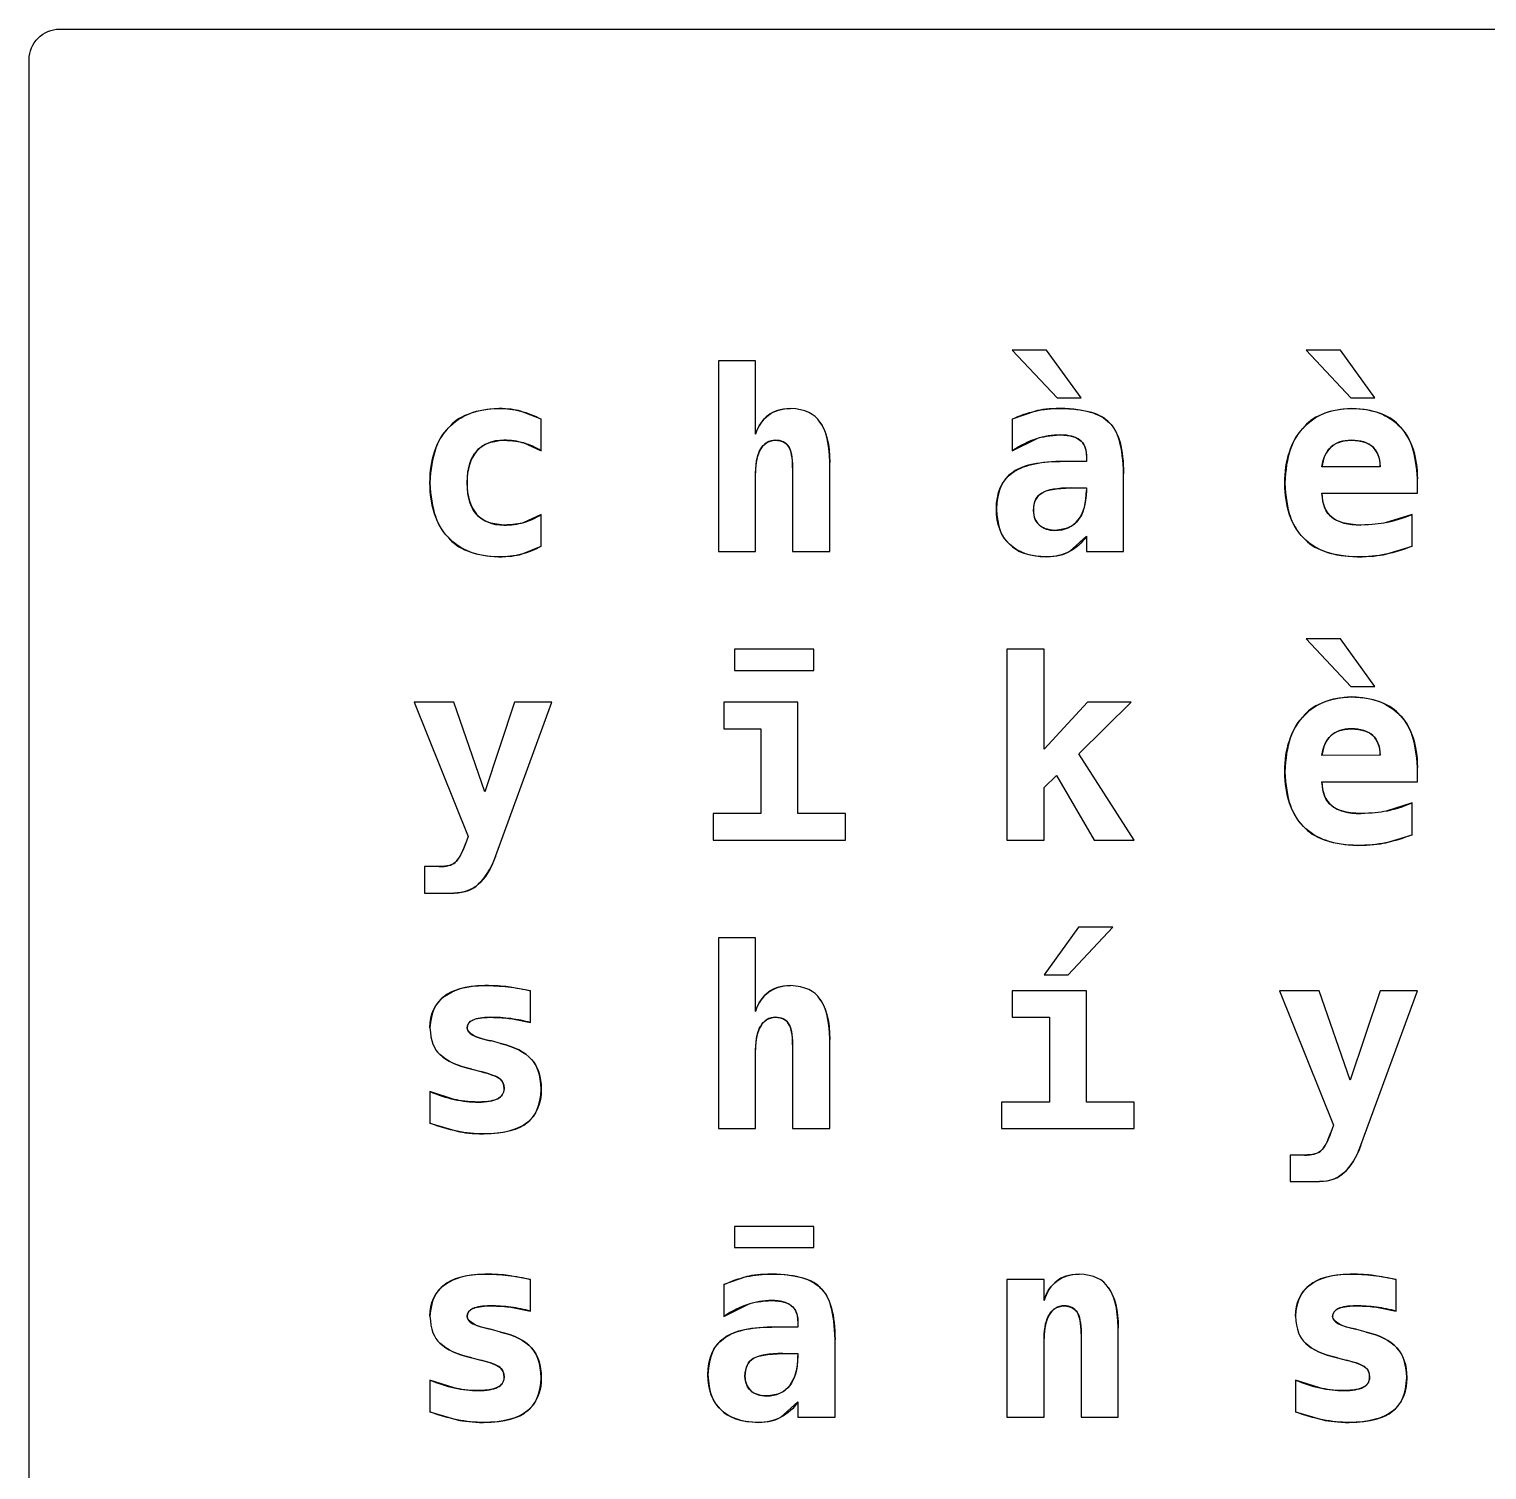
# Model space of a CAD drawing. Extents: x 54 to 150, y 80 to 267.
# Drawn here: x 53.6 to 101.6, y 219.89 to 267.33 of the extents above; entities that cross this region are included whole.
import ezdxf

# ---------------------------------------------------------------- set-up
doc = ezdxf.new("R2010")
doc.units = 0
doc.layers.add('Ebene_1', color=7, linetype='CONTINUOUS')

msp = doc.modelspace()

# ---------------------------------------------------------------- linework, layer by layer
at = {"layer": 'Ebene_1', "color": 1}
for points in [[(54.6, 267.326992), (148.6, 267.326992)], [(53.6, 172.326992), (53.6, 266.326992)], [(76.297987, 256.408871), (76.297987, 250.126992)], [(77.519463, 256.408871), (76.297987, 256.408871)], [(77.519463, 253.98773), (77.519463, 256.408871)], [(87.103985, 256.757864), (85.972483, 256.757864)], [(85.972483, 256.757864), (87.450252, 255.187395), (88.24094, 255.187395)], [(88.24094, 255.187395), (87.103985, 256.757864)], [(95.64698, 256.757864), (97.124748, 255.187395)], [(97.915436, 255.187395), (96.778482, 256.757864), (95.64698, 256.757864)], [(97.124748, 255.187395), (97.915436, 255.187395)], [(70.462416, 254.489408), (69.778062, 254.751153)], [(70.462416, 253.442428), (70.462416, 254.489408)], [(86.73318, 254.75388), (85.972483, 254.489408)], [(85.972483, 254.489408), (85.972483, 253.442428)], [(69.887122, 253.701447), (70.462416, 253.442428)], [(85.972483, 253.442428), (86.765898, 253.840499)], [(78.74094, 250.126992), (79.962416, 250.126992), (79.962416, 253.063443)], [(88.415436, 253.093435), (87.553859, 253.093435)], [(88.415436, 253.30065), (88.415436, 253.093435)], [(77.519463, 250.126992), (77.519463, 252.717177)], [(78.74094, 252.883494), (78.74094, 250.126992)], [(89.636913, 250.126992), (89.636913, 252.687185)], [(98.089933, 252.918938), (96.17047, 252.913438)], [(96.17047, 252.046455), (99.311409, 252.046455), (99.311409, 252.518141)], [(87.919211, 252.220952), (88.415436, 252.220952), (88.415436, 252.141882)], [(69.81078, 250.039744), (70.462416, 250.301489), (70.462416, 251.348469), (69.887122, 251.083997)], [(99.136913, 251.348469), (98.280789, 251.081271)], [(99.136913, 250.301489), (99.136913, 251.348469)], [(87.856502, 250.126992), (88.415436, 250.62867), (88.415436, 250.126992)], [(76.297987, 250.126992), (77.519463, 250.126992)], [(88.415436, 250.126992), (89.636913, 250.126992)], [(98.272609, 250.039744), (99.136913, 250.301489)], [(95.64698, 247.257864), (97.124748, 245.687395)], [(97.915436, 245.687395), (96.778482, 247.257864), (95.64698, 247.257864)], [(79.438926, 246.908871), (76.821477, 246.908871)], [(76.821477, 246.908871), (76.821477, 246.210885), (79.438926, 246.210885)], [(79.438926, 246.210885), (79.438926, 246.908871)], [(87.019463, 246.908871), (85.797987, 246.908871)], [(85.797987, 246.908871), (85.797987, 240.626992)], [(87.019463, 243.6207), (87.019463, 246.908871)], [(97.124748, 245.687395), (97.915436, 245.687395)], [(67.580495, 245.163905), (66.274496, 245.163905), (68.052181, 240.744232)], [(70.811409, 245.163905), (69.581753, 245.163905), (68.602936, 242.219274), (67.580495, 245.163905)], [(68.954656, 240.08169), (70.811409, 245.163905)], [(76.472483, 245.163905), (76.472483, 244.291422)], [(78.915436, 245.163905), (76.472483, 245.163905)], [(78.915436, 241.499475), (78.915436, 245.163905)], [(88.448154, 245.163905), (87.019463, 243.6207)], [(88.167324, 243.470742), (89.887752, 245.163905)], [(89.887752, 245.163905), (88.448154, 245.163905)], [(76.472483, 244.291422), (77.69396, 244.291422)], [(77.69396, 244.291422), (77.69396, 241.499475)], [(89.985906, 240.626992), (88.167324, 243.470742)], [(98.089933, 243.418938), (96.17047, 243.413438)], [(99.311409, 242.546455), (99.311409, 243.018141)], [(87.019463, 242.361052), (87.425713, 242.750943), (88.671728, 240.626992)], [(96.17047, 242.546455), (99.311409, 242.546455)], [(87.019463, 240.626992), (87.019463, 242.361052)], [(77.69396, 241.499475), (76.12349, 241.499475)], [(76.12349, 241.499475), (76.12349, 240.626992), (80.485906, 240.626992)], [(80.485906, 241.499475), (78.915436, 241.499475)], [(80.485906, 240.626992), (80.485906, 241.499475)], [(98.272609, 240.539744), (99.136913, 240.801489), (99.136913, 241.848469), (98.280789, 241.581271)], [(68.052181, 240.744232), (67.964933, 240.501573)], [(85.797987, 240.626992), (87.019463, 240.626992)], [(88.671728, 240.626992), (89.985906, 240.626992)], [(66.62349, 239.754509), (66.62349, 238.882026)], [(67.097903, 239.754509), (66.62349, 239.754509)], [(66.62349, 238.882026), (67.588674, 238.882026)], [(88.156418, 237.757864), (87.019463, 236.187395)], [(87.810151, 236.187395), (89.287919, 237.757864), (88.156418, 237.757864)], [(77.519463, 234.98773), (77.519463, 237.408871), (76.297987, 237.408871), (76.297987, 231.126992)], [(87.019463, 236.187395), (87.810151, 236.187395)], [(70.113423, 235.663905), (69.369085, 235.794777)], [(70.113423, 234.616925), (70.113423, 235.663905)], [(85.972483, 235.663905), (85.972483, 234.791422)], [(88.415436, 235.663905), (85.972483, 235.663905)], [(88.415436, 231.999475), (88.415436, 235.663905)], [(94.774497, 235.663905), (96.552181, 231.244232)], [(96.080495, 235.663905), (94.774497, 235.663905)], [(98.081753, 235.663905), (97.102936, 232.719274), (96.080495, 235.663905)], [(97.454656, 230.58169), (99.311409, 235.663905)], [(99.311409, 235.663905), (98.081753, 235.663905)], [(69.461787, 234.747797), (70.113423, 234.616925)], [(85.972483, 234.791422), (87.19396, 234.791422)], [(87.19396, 234.791422), (87.19396, 231.999475)], [(68.821057, 234.014366), (68.782886, 234.022566)], [(69.1237, 233.929844), (68.821057, 234.014366)], [(78.74094, 233.883494), (78.74094, 231.126992)], [(79.962416, 231.126992), (79.962416, 234.063443)], [(77.519463, 231.126992), (77.519463, 233.717177)], [(68.180327, 233.0819), (68.469337, 233.00556)], [(67.59958, 232.08945), (66.797986, 232.348469), (66.797986, 231.301489), (67.695008, 231.039744)], [(87.19396, 231.999475), (85.62349, 231.999475)], [(85.62349, 231.999475), (85.62349, 231.126992)], [(89.985906, 231.126992), (89.985906, 231.999475), (88.415436, 231.999475)], [(76.297987, 231.126992), (77.519463, 231.126992)], [(78.74094, 231.126992), (79.962416, 231.126992)], [(85.62349, 231.126992), (89.985906, 231.126992)], [(96.552181, 231.244232), (96.464931, 231.001573)], [(95.12349, 230.254509), (95.12349, 229.382026)], [(95.597903, 230.254509), (95.12349, 230.254509)], [(95.12349, 229.382026), (96.088674, 229.382026)], [(76.821477, 227.908871), (76.821477, 227.210885)], [(79.438926, 227.210885), (79.438926, 227.908871), (76.821477, 227.908871)], [(76.821477, 227.210885), (79.438926, 227.210885)], [(70.113423, 226.163905), (69.369085, 226.294777)], [(70.113423, 225.116925), (70.113423, 226.163905)], [(77.23318, 226.25388), (76.472483, 225.989408)], [(87.019463, 225.468645), (87.019463, 226.163905), (85.797987, 226.163905), (85.797987, 221.626992)], [(97.961787, 225.247797), (98.613423, 225.116925), (98.613423, 226.163905), (97.869086, 226.294777)], [(76.472483, 225.989408), (76.472483, 224.942428), (77.265898, 225.340499)], [(69.461787, 225.247797), (70.113423, 225.116925)], [(78.915436, 224.80065), (78.915436, 224.593435), (78.053859, 224.593435)], [(68.821057, 224.514366), (68.782886, 224.522566)], [(69.1237, 224.429844), (68.821057, 224.514366)], [(80.136913, 221.626992), (80.136913, 224.187185)], [(87.019463, 221.626992), (87.019463, 224.211724)], [(88.24094, 224.375314), (88.24094, 221.626992)], [(89.462416, 221.626992), (89.462416, 224.55799)], [(97.321057, 224.514366), (97.282887, 224.522566)], [(97.6237, 224.429844), (97.321057, 224.514364)], [(78.419211, 223.720952), (78.915436, 223.720952), (78.915436, 223.641882)], [(68.180327, 223.5819), (68.469337, 223.50556)], [(96.680327, 223.5819), (96.969337, 223.50556)], [(67.59958, 222.58945), (66.797986, 222.848469), (66.797986, 221.801489), (67.695008, 221.539744)], [(95.297987, 222.848469), (95.297987, 221.801489)], [(96.099581, 222.58945), (95.297987, 222.848469)], [(78.356502, 221.626992), (78.915436, 222.12867)], [(78.915436, 222.12867), (78.915436, 221.626992)], [(95.297987, 221.801489), (96.195008, 221.539744)], [(78.915436, 221.626992), (80.136913, 221.626992)], [(85.797987, 221.626992), (87.019463, 221.626992)], [(88.24094, 221.626992), (89.462416, 221.626992)]]:
    msp.add_lwpolyline(points, dxfattribs=at)
for points in [[(53.6, 266.326992), (53.6, 266.592209), (53.705357, 266.846562), (53.892893, 267.034099)], [(53.892893, 267.034099), (54.080429, 267.221635), (54.334783, 267.326992), (54.6, 267.326992)], [(69.066443, 254.838401), (68.257207, 254.795632), (67.701908, 254.579329), (67.400545, 254.189492)], [(67.400545, 254.189492), (67.802251, 254.622098), (68.35755, 254.838401), (69.066443, 254.838401)], [(69.778062, 254.751153), (69.614326, 254.801126), (69.377119, 254.83021), (69.066443, 254.838403)], [(69.066443, 254.838401), (69.313646, 254.838401), (69.550853, 254.809318), (69.778062, 254.751151)], [(69.778062, 254.751153), (70.007089, 254.694806), (70.235207, 254.607558), (70.462416, 254.489408)], [(69.778062, 254.751153), (70.007089, 254.694806), (70.235207, 254.607558), (70.462416, 254.489408)], [(77.944799, 254.614828), (77.749615, 254.474106), (77.607836, 254.265073), (77.519463, 253.98773)], [(77.519463, 253.98773), (77.603076, 254.258563), (77.744855, 254.467596), (77.944799, 254.614828)], [(77.519463, 253.98773), (77.603076, 254.258563), (77.744855, 254.467596), (77.944799, 254.614828)], [(78.672777, 254.838401), (78.337465, 254.821388), (78.094806, 254.746863), (77.944799, 254.614828)], [(77.944799, 254.614828), (78.14656, 254.763877), (78.38922, 254.838401), (78.672777, 254.838401)], [(79.635235, 254.391254), (79.472208, 254.661903), (79.151388, 254.810952), (78.672777, 254.838401)], [(85.972483, 254.489408), (86.223322, 254.609375), (86.476888, 254.697532), (86.73318, 254.75388)], [(87.553859, 254.838401), (87.195518, 254.830874), (86.921959, 254.802701), (86.73318, 254.753881)], [(86.73318, 254.75388), (86.991289, 254.810227), (87.264849, 254.8384), (87.553859, 254.8384)], [(86.73318, 254.75388), (86.991289, 254.810227), (87.264849, 254.8384), (87.553859, 254.8384)], [(89.17068, 254.366715), (88.933907, 254.656342), (88.394966, 254.81357), (87.553859, 254.838401)], [(87.553859, 254.838401), (88.320917, 254.838401), (88.859857, 254.681172), (89.17068, 254.366715)], [(97.149287, 254.838401), (96.37066, 254.794061), (95.833538, 254.573214), (95.537919, 254.175859)], [(95.537919, 254.175859), (95.932354, 254.617554), (96.469477, 254.838401), (97.149287, 254.838401)], [(98.744295, 254.23039), (98.460341, 254.596349), (97.928672, 254.799019), (97.149287, 254.838401)], [(97.149287, 254.838401), (97.83455, 254.838401), (98.366219, 254.635731), (98.744295, 254.23039)], [(67.400545, 254.189492), (67.038431, 253.864883), (66.837578, 253.265051), (66.797986, 252.389995)], [(66.797986, 252.389995), (66.797986, 253.157054), (66.998839, 253.756886), (67.400545, 254.189492)], [(79.962416, 253.063443), (79.942476, 253.725237), (79.833416, 254.167841), (79.635235, 254.391254)], [(79.635235, 254.391254), (79.853356, 254.094973), (79.962416, 253.65237), (79.962416, 253.063443)], [(86.765898, 253.840499), (86.953255, 253.912888), (87.215908, 253.954695), (87.553859, 253.965918)], [(87.553859, 253.965918), (87.283026, 253.965918), (87.020372, 253.924112), (86.765898, 253.840499)], [(87.553859, 253.965918), (87.875541, 253.954811), (88.090026, 253.898464), (88.197315, 253.796875)], [(88.197315, 253.796875), (88.051902, 253.90957), (87.837416, 253.965918), (87.553859, 253.965918)], [(89.636913, 252.687185), (89.61312, 253.568173), (89.457709, 254.128016), (89.17068, 254.366715)], [(89.17068, 254.366715), (89.481502, 254.054075), (89.636913, 253.494232), (89.636913, 252.687185)], [(95.537919, 254.175859), (95.184721, 253.846186), (94.988412, 253.247263), (94.948993, 252.379089)], [(94.948993, 252.379089), (94.948993, 253.137059), (95.145302, 253.735982), (95.537919, 254.175859)], [(99.311409, 252.518141), (99.274722, 253.355182), (99.085684, 253.925932), (98.744295, 254.23039)], [(98.744295, 254.23039), (99.122371, 253.825049), (99.311409, 253.254299), (99.311409, 252.518141)], [(68.335738, 253.426069), (68.494216, 253.646244), (68.794132, 253.768029), (69.235486, 253.791422)], [(69.235486, 253.791422), (68.846504, 253.791422), (68.546588, 253.669638), (68.335738, 253.426069)], [(69.235486, 253.791422), (68.846504, 253.791422), (68.546588, 253.669638), (68.335738, 253.426069)], [(69.235486, 253.791422), (69.520571, 253.782742), (69.737783, 253.752752), (69.887122, 253.701452)], [(69.887122, 253.701447), (69.67809, 253.76143), (69.460878, 253.791422), (69.235486, 253.791422)], [(69.887122, 253.701447), (69.67809, 253.76143), (69.460878, 253.791422), (69.235486, 253.791422)], [(69.887122, 253.701447), (69.67809, 253.76143), (69.460878, 253.791422), (69.235486, 253.791422)], [(70.462416, 253.442428), (70.287919, 253.555124), (70.096155, 253.641464), (69.887122, 253.701447)], [(77.519463, 252.717177), (77.530723, 253.100619), (77.58798, 253.363273), (77.691233, 253.505138)], [(77.691233, 253.505138), (77.57672, 253.3161), (77.519463, 253.053446), (77.519463, 252.717177)], [(77.691233, 253.505138), (77.777568, 253.676512), (77.938433, 253.77194), (78.173826, 253.791422)], [(78.173826, 253.791422), (77.968429, 253.791422), (77.807564, 253.695994), (77.691233, 253.505138)], [(78.173826, 253.791422), (78.39836, 253.777929), (78.542865, 253.707948), (78.607341, 253.58148)], [(78.607341, 253.58148), (78.518275, 253.721441), (78.37377, 253.791422), (78.173826, 253.791422)], [(78.607341, 253.58148), (78.689008, 253.475498), (78.733541, 253.242836), (78.74094, 252.883494)], [(78.74094, 252.883494), (78.74094, 253.208857), (78.696407, 253.441519), (78.607341, 253.58148)], [(86.765898, 253.840499), (86.513241, 253.756886), (86.24877, 253.624195), (85.972483, 253.442428)], [(86.765898, 253.840499), (86.513241, 253.756886), (86.24877, 253.624195), (85.972483, 253.442428)], [(88.197315, 253.796875), (88.32784, 253.714744), (88.400547, 253.549336), (88.415436, 253.30065)], [(88.415436, 253.30065), (88.415436, 253.518771), (88.342729, 253.684179), (88.197315, 253.796875)], [(96.17047, 252.913485), (96.212217, 253.217528), (96.310371, 253.433831), (96.464933, 253.562395)], [(96.464933, 253.562395), (96.299524, 253.411528), (96.20137, 253.195224), (96.17047, 252.913485)], [(96.464933, 253.562395), (96.299524, 253.411528), (96.20137, 253.195224), (96.17047, 252.913485)], [(96.464933, 253.562395), (96.589427, 253.699202), (96.813001, 253.775544), (97.135654, 253.791422)], [(97.135654, 253.791422), (96.855733, 253.791422), (96.632159, 253.71508), (96.464933, 253.562395)], [(97.135654, 253.791422), (97.487028, 253.777375), (97.722417, 253.703759), (97.84182, 253.570574)], [(97.84182, 253.570574), (97.681865, 253.717806), (97.446477, 253.791422), (97.135654, 253.791422)], [(97.84182, 253.570574), (97.681865, 253.717806), (97.446477, 253.791422), (97.135654, 253.791422)], [(97.84182, 253.570574), (97.987391, 253.457673), (98.070096, 253.240461), (98.089933, 252.918938)], [(98.089933, 252.918938), (98.084466, 253.206131), (98.001762, 253.423343), (97.84182, 253.570574)], [(68.019463, 252.392722), (68.039679, 252.899897), (68.145104, 253.244346), (68.335738, 253.426069)], [(68.335738, 253.426069), (68.124888, 253.184318), (68.019463, 252.839869), (68.019463, 252.392722)], [(87.553859, 253.093435), (86.751972, 253.070775), (86.221211, 252.942629), (85.961577, 252.708997)], [(85.961577, 252.708997), (86.305118, 252.965289), (86.835878, 253.093435), (87.553859, 253.093435)], [(85.961577, 252.708997), (86.305118, 252.965289), (86.835878, 253.093435), (87.553859, 253.093435)], [(85.961577, 252.708997), (85.6499, 252.516604), (85.479039, 252.12126), (85.448993, 251.522965)], [(85.448993, 251.522965), (85.448993, 252.059179), (85.619854, 252.454523), (85.961577, 252.708997)], [(85.448993, 251.522965), (85.448993, 252.059179), (85.619854, 252.454523), (85.961577, 252.708997)], [(66.797986, 252.389995), (66.837402, 251.520296), (67.036438, 250.923191), (67.395092, 250.598678)], [(67.395092, 250.598678), (66.997022, 251.031285), (66.797986, 251.62839), (66.797986, 252.389995)], [(68.335738, 251.359375), (68.14495, 251.539822), (68.039525, 251.884271), (68.019463, 252.392722)], [(68.019463, 252.392722), (68.019463, 251.943757), (68.124888, 251.599308), (68.335738, 251.359375)], [(86.67047, 251.482068), (86.68579, 251.780645), (86.777582, 251.9715), (86.945847, 252.054635)], [(86.945847, 252.054635), (86.762262, 251.943757), (86.67047, 251.752901), (86.67047, 251.482068)], [(86.945847, 252.054635), (86.762262, 251.943757), (86.67047, 251.752901), (86.67047, 251.482068)], [(86.945847, 252.054635), (87.087172, 252.156835), (87.411626, 252.212274), (87.919211, 252.220952)], [(87.919211, 252.220952), (87.455704, 252.220952), (87.13125, 252.165513), (86.945847, 252.054635)], [(88.415436, 252.141883), (88.397576, 251.669404), (88.306692, 251.345858), (88.142785, 251.171245)], [(88.142785, 251.171245), (88.324552, 251.403908), (88.415436, 251.727454), (88.415436, 252.141883)], [(88.142785, 251.171245), (88.324552, 251.403908), (88.415436, 251.727454), (88.415436, 252.141883)], [(94.948993, 252.379089), (94.988046, 251.492042), (95.193444, 250.891301), (95.565185, 250.576866)], [(95.565185, 250.576866), (95.15439, 250.994931), (94.948993, 251.595672), (94.948993, 252.379089)], [(96.494924, 251.258494), (96.300962, 251.392001), (96.192811, 251.654655), (96.17047, 252.046455)], [(96.17047, 252.046455), (96.174137, 251.695644), (96.282288, 251.432991), (96.494924, 251.258494)], [(85.448993, 251.522965), (85.477486, 250.959665), (85.6229, 250.574318), (85.885235, 250.366925)], [(85.885235, 250.366925), (85.594407, 250.643211), (85.448993, 251.028558), (85.448993, 251.522965)], [(85.885235, 250.366925), (85.594407, 250.643211), (85.448993, 251.028558), (85.448993, 251.522965)], [(69.235486, 250.999475), (68.794132, 251.022522), (68.494216, 251.142488), (68.335738, 251.359375)], [(68.335738, 251.359375), (68.546588, 251.119442), (68.846504, 250.999475), (69.235486, 250.999475)], [(69.887122, 251.083997), (69.743435, 251.035612), (69.526223, 251.007438), (69.235486, 250.999475)], [(69.235486, 250.999475), (69.468149, 250.999475), (69.685361, 251.027648), (69.887122, 251.083995)], [(69.887122, 251.083997), (70.090702, 251.142164), (70.282466, 251.230321), (70.462416, 251.348469)], [(69.887122, 251.083997), (70.090702, 251.142164), (70.282466, 251.230321), (70.462416, 251.348469)], [(86.861326, 251.002202), (86.748667, 251.088517), (86.685049, 251.248473), (86.67047, 251.482068)], [(86.67047, 251.482068), (86.67047, 251.282123), (86.734089, 251.122168), (86.861326, 251.002202)], [(88.142785, 251.171245), (88.007584, 250.962702), (87.75311, 250.84728), (87.379362, 250.824979)], [(87.379362, 250.824979), (87.708361, 250.824979), (87.962836, 250.940401), (88.142785, 251.171245)], [(87.379362, 250.824979), (87.708361, 250.824979), (87.962836, 250.940401), (88.142785, 251.171245)], [(97.454656, 250.999475), (96.976553, 251.015288), (96.656642, 251.101628), (96.494924, 251.258494)], [(96.494924, 251.258494), (96.70941, 251.085815), (97.029321, 250.999475), (97.454656, 250.999475)], [(96.494924, 251.258494), (96.70941, 251.085815), (97.029321, 250.999475), (97.454656, 250.999475)], [(98.280789, 251.081271), (98.082274, 251.034251), (97.806896, 251.006984), (97.454656, 250.999471)], [(98.280789, 251.081271), (98.55344, 251.137618), (98.838814, 251.226684), (99.136913, 251.348469)], [(98.280789, 251.081271), (98.55344, 251.137618), (98.838814, 251.226684), (99.136913, 251.348469)], [(67.395092, 250.598678), (67.695148, 250.210354), (68.249538, 249.99496), (69.058263, 249.952495)], [(69.058263, 249.952495), (68.349371, 249.952495), (67.79498, 250.167889), (67.395092, 250.598678)], [(87.379362, 250.824979), (87.125589, 250.838306), (86.95291, 250.89738), (86.861326, 251.002202)], [(86.861326, 251.002202), (86.988563, 250.884053), (87.161241, 250.824979), (87.379362, 250.824979)], [(88.415436, 250.62867), (88.270022, 250.412367), (88.083711, 250.245141), (87.856502, 250.126992)], [(88.415436, 250.62867), (88.270022, 250.412367), (88.083711, 250.245141), (87.856502, 250.126992)], [(95.565185, 250.576866), (95.87426, 250.199974), (96.467731, 249.99185), (97.345596, 249.952495)], [(97.345596, 249.952495), (96.569449, 249.952495), (95.975979, 250.160619), (95.565185, 250.576866)], [(70.462416, 250.301489), (70.260654, 250.185158), (70.043442, 250.097909), (69.81078, 250.039744)], [(70.462416, 250.301489), (70.260654, 250.185158), (70.043442, 250.097909), (69.81078, 250.039744)], [(85.885235, 250.366925), (86.104872, 250.117775), (86.512031, 249.979632), (87.106711, 249.952495)], [(87.106711, 249.952495), (86.585039, 249.952495), (86.17788, 250.090638), (85.885235, 250.366925)], [(87.106711, 249.952495), (87.438606, 249.967083), (87.688537, 250.025249), (87.856502, 250.126992)], [(87.856502, 250.126992), (87.629293, 250.010661), (87.379362, 249.952495), (87.106711, 249.952495)], [(87.856502, 250.126992), (87.629293, 250.010661), (87.379362, 249.952495), (87.106711, 249.952495)], [(99.136913, 250.301489), (98.855174, 250.185158), (98.567072, 250.097909), (98.272609, 250.039744)], [(99.136913, 250.301489), (98.855174, 250.185158), (98.567072, 250.097909), (98.272609, 250.039744)], [(69.058263, 249.952495), (69.391451, 249.960355), (69.642289, 249.989438), (69.81078, 250.039745)], [(69.81078, 250.039744), (69.578118, 249.981578), (69.327279, 249.952495), (69.058263, 249.952495)], [(97.345596, 249.952495), (97.747831, 249.960115), (98.056835, 249.989198), (98.272609, 250.039745)], [(98.272609, 250.039744), (97.979964, 249.981577), (97.670959, 249.952494), (97.345596, 249.952494)], [(97.149287, 245.338401), (96.37066, 245.294061), (95.833538, 245.073214), (95.537919, 244.675859)], [(95.537919, 244.675859), (95.932354, 245.117554), (96.469477, 245.338401), (97.149287, 245.338401)], [(98.744295, 244.73039), (98.460341, 245.096349), (97.928672, 245.299019), (97.149287, 245.338401)], [(97.149287, 245.338401), (97.83455, 245.338401), (98.366219, 245.135731), (98.744295, 244.73039)], [(95.537919, 244.675859), (95.184721, 244.346186), (94.988412, 243.747263), (94.948993, 242.879089)], [(94.948993, 242.879089), (94.948993, 243.637059), (95.145302, 244.235982), (95.537919, 244.675859)], [(99.311409, 243.018141), (99.274722, 243.855182), (99.085684, 244.425932), (98.744295, 244.73039)], [(98.744295, 244.73039), (99.122371, 244.325049), (99.311409, 243.754299), (99.311409, 243.018141)], [(96.17047, 243.413485), (96.212217, 243.717528), (96.310371, 243.933831), (96.464933, 244.062395)], [(96.464933, 244.062395), (96.299524, 243.911528), (96.20137, 243.695224), (96.17047, 243.413485)], [(96.464933, 244.062395), (96.299524, 243.911528), (96.20137, 243.695224), (96.17047, 243.413485)], [(96.464933, 244.062395), (96.589427, 244.199202), (96.813001, 244.275544), (97.135654, 244.291422)], [(97.135654, 244.291422), (96.855733, 244.291422), (96.632159, 244.21508), (96.464933, 244.062395)], [(97.135654, 244.291422), (97.487028, 244.277375), (97.722417, 244.203759), (97.84182, 244.070574)], [(97.84182, 244.070574), (97.681865, 244.217806), (97.446477, 244.291422), (97.135654, 244.291422)], [(97.84182, 244.070574), (97.681865, 244.217806), (97.446477, 244.291422), (97.135654, 244.291422)], [(97.84182, 244.070574), (97.987391, 243.957673), (98.070096, 243.740461), (98.089933, 243.418938)], [(98.089933, 243.418938), (98.084466, 243.706131), (98.001762, 243.923343), (97.84182, 244.070574)], [(94.948993, 242.879089), (94.988046, 241.992042), (95.193444, 241.391301), (95.565185, 241.076866)], [(95.565185, 241.076866), (95.15439, 241.494931), (94.948993, 242.095672), (94.948993, 242.879089)], [(96.494924, 241.758494), (96.300962, 241.892001), (96.192811, 242.154655), (96.17047, 242.546455)], [(96.17047, 242.546455), (96.174137, 242.195644), (96.282288, 241.932991), (96.494924, 241.758494)], [(97.454656, 241.499475), (96.976553, 241.515288), (96.656642, 241.601628), (96.494924, 241.758494)], [(96.494924, 241.758494), (96.70941, 241.585815), (97.029321, 241.499475), (97.454656, 241.499475)], [(96.494924, 241.758494), (96.70941, 241.585815), (97.029321, 241.499475), (97.454656, 241.499475)], [(98.280789, 241.581271), (98.082274, 241.534251), (97.806896, 241.506984), (97.454656, 241.499471)], [(98.280789, 241.581271), (98.55344, 241.637618), (98.838814, 241.726684), (99.136913, 241.848469)], [(98.280789, 241.581271), (98.55344, 241.637618), (98.838814, 241.726684), (99.136913, 241.848469)], [(95.565185, 241.076866), (95.87426, 240.699974), (96.467731, 240.49185), (97.345596, 240.452495)], [(97.345596, 240.452495), (96.569449, 240.452495), (95.975979, 240.660619), (95.565185, 241.076866)], [(67.964933, 240.501573), (67.869174, 240.214094), (67.755569, 240.009605), (67.624119, 239.888108)], [(67.624119, 239.888108), (67.736815, 239.975356), (67.850419, 240.179844), (67.964933, 240.501573)], [(67.624119, 239.888108), (67.736815, 239.975356), (67.850419, 240.179844), (67.964933, 240.501573)], [(97.345596, 240.452495), (97.747831, 240.460115), (98.056835, 240.489198), (98.272609, 240.539745)], [(98.272609, 240.539744), (97.979964, 240.481577), (97.670959, 240.452494), (97.345596, 240.452494)], [(99.136913, 240.801489), (98.855174, 240.685158), (98.567072, 240.597909), (98.272609, 240.539744)], [(99.136913, 240.801489), (98.855174, 240.685158), (98.567072, 240.597909), (98.272609, 240.539744)], [(68.390268, 239.171036), (68.620992, 239.379663), (68.809122, 239.683214), (68.954656, 240.08169)], [(68.954656, 240.08169), (68.798336, 239.665443), (68.610207, 239.361891), (68.390268, 239.171036)], [(67.624119, 239.888108), (67.54357, 239.807714), (67.368164, 239.763181), (67.097903, 239.754509)], [(67.097903, 239.754509), (67.337835, 239.754509), (67.513241, 239.799042), (67.624119, 239.888108)], [(67.588674, 238.882026), (67.959444, 238.903786), (68.226642, 239.000123), (68.390268, 239.171036)], [(68.390268, 239.171036), (68.17033, 238.978363), (67.903132, 238.882026), (67.588674, 238.882026)], [(68.390268, 239.171036), (68.17033, 238.978363), (67.903132, 238.882026), (67.588674, 238.882026)], [(68.602936, 235.838401), (67.95162, 235.814718), (67.507199, 235.692934), (67.269673, 235.473049)], [(67.269673, 235.473049), (67.585948, 235.716617), (68.030369, 235.838401), (68.602936, 235.838401)], [(68.602936, 235.838401), (68.859228, 235.838401), (69.114611, 235.823861), (69.369085, 235.794781)], [(68.602936, 235.838401), (68.859228, 235.838401), (69.114611, 235.823861), (69.369085, 235.794781)], [(69.369085, 235.794777), (69.186375, 235.819577), (68.930991, 235.834117), (68.602936, 235.838397)], [(69.369085, 235.794777), (69.625377, 235.765697), (69.87349, 235.722073), (70.113423, 235.663905)], [(78.672777, 235.838401), (78.337465, 235.821388), (78.094806, 235.746863), (77.944799, 235.614828)], [(77.944799, 235.614828), (78.14656, 235.763877), (78.38922, 235.838401), (78.672777, 235.838401)], [(79.635235, 235.391254), (79.472208, 235.661903), (79.151388, 235.810952), (78.672777, 235.838401)], [(67.269673, 235.473049), (66.98584, 235.290145), (66.828611, 234.948422), (66.797986, 234.447881)], [(66.797986, 234.447881), (66.797986, 234.887758), (66.955215, 235.229481), (67.269673, 235.473049)], [(77.944799, 235.614828), (77.749615, 235.474106), (77.607836, 235.265073), (77.519463, 234.98773)], [(77.519463, 234.98773), (77.603076, 235.258563), (77.744855, 235.467596), (77.944799, 235.614828)], [(77.519463, 234.98773), (77.603076, 235.258563), (77.744855, 235.467596), (77.944799, 235.614828)], [(79.962416, 234.063443), (79.942476, 234.725237), (79.833416, 235.167841), (79.635235, 235.391254)], [(79.635235, 235.391254), (79.853356, 235.094973), (79.962416, 234.65237), (79.962416, 234.063443)], [(68.213045, 234.701447), (68.3069, 234.755287), (68.497755, 234.78528), (68.785612, 234.791427)], [(68.785612, 234.791422), (68.532956, 234.791422), (68.3421, 234.761429), (68.213045, 234.701442)], [(68.785612, 234.791422), (69.077071, 234.786955), (69.302463, 234.772415), (69.461787, 234.747802)], [(69.461787, 234.747797), (69.236395, 234.77688), (69.011004, 234.791422), (68.785612, 234.791422)], [(70.113423, 234.616925), (69.90439, 234.675092), (69.687178, 234.718716), (69.461787, 234.747797)], [(77.691233, 234.505138), (77.777568, 234.676512), (77.938433, 234.77194), (78.173826, 234.791422)], [(78.173826, 234.791422), (77.968429, 234.791422), (77.807564, 234.695994), (77.691233, 234.505138)], [(78.173826, 234.791422), (78.39836, 234.777929), (78.542865, 234.707948), (78.607341, 234.58148)], [(78.607341, 234.58148), (78.518275, 234.721441), (78.37377, 234.791422), (78.173826, 234.791422)], [(66.797986, 234.447881), (66.820452, 234.023611), (66.930421, 233.729148), (67.127894, 233.564492)], [(68.019463, 234.434249), (68.033849, 234.570246), (68.098376, 234.659312), (68.213045, 234.701447)], [(68.213045, 234.701447), (68.08399, 234.641464), (68.019463, 234.552398), (68.019463, 234.434249)], [(68.213045, 234.701447), (68.08399, 234.641464), (68.019463, 234.552398), (68.019463, 234.434249)], [(68.782886, 234.022546), (68.327446, 234.101328), (68.072972, 234.238562), (68.019463, 234.434249)], [(68.019463, 234.434249), (68.019463, 234.265205), (68.273937, 234.127971), (68.782886, 234.022546)], [(77.519463, 233.717177), (77.530723, 234.100619), (77.58798, 234.363273), (77.691233, 234.505138)], [(77.691233, 234.505138), (77.57672, 234.3161), (77.519463, 234.053446), (77.519463, 233.717177)], [(78.607341, 234.58148), (78.689008, 234.475498), (78.733541, 234.242836), (78.74094, 233.883494)], [(78.74094, 233.883494), (78.74094, 234.208857), (78.696407, 234.441519), (78.607341, 234.58148)], [(70.137961, 233.406354), (69.923908, 233.645587), (69.585821, 233.820083), (69.1237, 233.929844)], [(69.1237, 233.929844), (69.585389, 233.820784), (69.923476, 233.646287), (70.137961, 233.406354)], [(69.1237, 233.929844), (69.585389, 233.820784), (69.923476, 233.646287), (70.137961, 233.406354)], [(67.127894, 233.564492), (67.349983, 233.345805), (67.700794, 233.184941), (68.180327, 233.0819)], [(68.180327, 233.0819), (67.698644, 233.185507), (67.347833, 233.346371), (67.127894, 233.564492)], [(70.462416, 232.430264), (70.440609, 232.901217), (70.332457, 233.22658), (70.137961, 233.406354)], [(70.137961, 233.406354), (70.354264, 233.166421), (70.462416, 232.841058), (70.462416, 232.430264)], [(70.137961, 233.406354), (70.354264, 233.166421), (70.462416, 232.841058), (70.462416, 232.430264)], [(68.469337, 233.005557), (68.766458, 232.934831), (68.979125, 232.853945), (69.10734, 232.762898)], [(69.10734, 232.762898), (69.018274, 232.83924), (68.805607, 232.920126), (68.469337, 233.005557)], [(66.797986, 232.348469), (67.061549, 232.235773), (67.328747, 232.149433), (67.59958, 232.08945)], [(66.797986, 232.348469), (67.061549, 232.235773), (67.328747, 232.149433), (67.59958, 232.08945)], [(69.240939, 232.44117), (69.225151, 232.275691), (69.153353, 232.165722), (69.025545, 232.111262)], [(69.025545, 232.111262), (69.169141, 232.187605), (69.240939, 232.297574), (69.240939, 232.44117)], [(69.025545, 232.111262), (69.169141, 232.187605), (69.240939, 232.297574), (69.240939, 232.44117)], [(69.10734, 232.762898), (69.18576, 232.711545), (69.230293, 232.604302), (69.240939, 232.44117)], [(69.240939, 232.44117), (69.240939, 232.581131), (69.196406, 232.688373), (69.10734, 232.762898)], [(69.240939, 232.44117), (69.240939, 232.581131), (69.196406, 232.688373), (69.10734, 232.762898)], [(69.988003, 231.320574), (70.275411, 231.507001), (70.433548, 231.876897), (70.462416, 232.430264)], [(70.462416, 232.430264), (70.462416, 231.937675), (70.304278, 231.567778), (69.988003, 231.320574)], [(68.390268, 231.999475), (68.06298, 232.008122), (67.799417, 232.038115), (67.59958, 232.089455)], [(67.59958, 232.08945), (67.872231, 232.029463), (68.135794, 231.99947), (68.390268, 231.99947)], [(67.59958, 232.08945), (67.872231, 232.029463), (68.135794, 231.99947), (68.390268, 231.99947)], [(69.025545, 232.111262), (68.919774, 232.044117), (68.708015, 232.006855), (68.390268, 231.999475)], [(68.390268, 231.999475), (68.67019, 231.999475), (68.881949, 232.036737), (69.025545, 232.111262)], [(67.695008, 231.039744), (67.400545, 231.097909), (67.101538, 231.185158), (66.797986, 231.301489)], [(67.695008, 231.039744), (67.400545, 231.097909), (67.101538, 231.185158), (66.797986, 231.301489)], [(68.562038, 230.952495), (68.280299, 230.952495), (67.991289, 230.981578), (67.695008, 231.039745)], [(68.562038, 230.952495), (68.280299, 230.952495), (67.991289, 230.981578), (67.695008, 231.039745)], [(67.695008, 231.039744), (67.912357, 230.989877), (68.201367, 230.960794), (68.562038, 230.952494)], [(68.562038, 230.952495), (69.274096, 230.974795), (69.749418, 231.097488), (69.988003, 231.320574)], [(69.988003, 231.320574), (69.671728, 231.075188), (69.196406, 230.952495), (68.562038, 230.952495)], [(96.464933, 231.001573), (96.369174, 230.714094), (96.255569, 230.509605), (96.124119, 230.388108)], [(96.124119, 230.388108), (96.236815, 230.475356), (96.35042, 230.679844), (96.464933, 231.001573)], [(96.124119, 230.388108), (96.236815, 230.475356), (96.35042, 230.679844), (96.464933, 231.001573)], [(96.890268, 229.671036), (97.120993, 229.879663), (97.309122, 230.183214), (97.454656, 230.58169)], [(97.454656, 230.58169), (97.298336, 230.165443), (97.110207, 229.861891), (96.890268, 229.671036)], [(96.124119, 230.388108), (96.04357, 230.307714), (95.868164, 230.263181), (95.597903, 230.254509)], [(95.597903, 230.254509), (95.837836, 230.254509), (96.013241, 230.299042), (96.124119, 230.388108)], [(96.088674, 229.382026), (96.459444, 229.403786), (96.726642, 229.500123), (96.890268, 229.671036)], [(96.890268, 229.671036), (96.67033, 229.478363), (96.403132, 229.382026), (96.088674, 229.382026)], [(96.890268, 229.671036), (96.67033, 229.478363), (96.403132, 229.382026), (96.088674, 229.382026)], [(68.602936, 226.338401), (67.95162, 226.314718), (67.507199, 226.192934), (67.269673, 225.973049)], [(67.269673, 225.973049), (67.585948, 226.216617), (68.030369, 226.338401), (68.602936, 226.338401)], [(68.602936, 226.338401), (68.859228, 226.338401), (69.114611, 226.323861), (69.369085, 226.294781)], [(68.602936, 226.338401), (68.859228, 226.338401), (69.114611, 226.323861), (69.369085, 226.294781)], [(69.369085, 226.294777), (69.186375, 226.319577), (68.930991, 226.334117), (68.602936, 226.338397)], [(69.369085, 226.294777), (69.625377, 226.265697), (69.87349, 226.222073), (70.113423, 226.163905)], [(76.472483, 225.989408), (76.723322, 226.109375), (76.976888, 226.197532), (77.23318, 226.25388)], [(78.053859, 226.338401), (77.695518, 226.330874), (77.421959, 226.302701), (77.23318, 226.253881)], [(77.23318, 226.25388), (77.491289, 226.310227), (77.764849, 226.3384), (78.053859, 226.3384)], [(77.23318, 226.25388), (77.491289, 226.310227), (77.764849, 226.3384), (78.053859, 226.3384)], [(79.67068, 225.866715), (79.433907, 226.156342), (78.894966, 226.31357), (78.053859, 226.338401)], [(78.053859, 226.338401), (78.820917, 226.338401), (79.359857, 226.181172), (79.67068, 225.866715)], [(87.444799, 226.109375), (87.249696, 225.965286), (87.107918, 225.751709), (87.019463, 225.468645)], [(87.019463, 225.468645), (87.103076, 225.744931), (87.244855, 225.958508), (87.444799, 226.109375)], [(87.019463, 225.468645), (87.103076, 225.744931), (87.244855, 225.958508), (87.444799, 226.109375)], [(87.019463, 225.468645), (87.103076, 225.744931), (87.244855, 225.958508), (87.444799, 226.109375)], [(88.172777, 226.338401), (87.837465, 226.320975), (87.594806, 226.244633), (87.444799, 226.109375)], [(87.444799, 226.109375), (87.64656, 226.262059), (87.88922, 226.338401), (88.172777, 226.338401)], [(89.135235, 225.891254), (88.972208, 226.161903), (88.651388, 226.310952), (88.172777, 226.338401)], [(97.102936, 226.338401), (96.451621, 226.314721), (96.0072, 226.192937), (95.769673, 225.973049)], [(95.769673, 225.973049), (96.085948, 226.216617), (96.530369, 226.338401), (97.102936, 226.338401)], [(97.102936, 226.338401), (97.359228, 226.338401), (97.614611, 226.323861), (97.869086, 226.294781)], [(97.102936, 226.338401), (97.359228, 226.338401), (97.614611, 226.323861), (97.869086, 226.294781)], [(97.869086, 226.294777), (97.686375, 226.319577), (97.430991, 226.334117), (97.102936, 226.338397)], [(97.869086, 226.294777), (98.125377, 226.265697), (98.37349, 226.222073), (98.613423, 226.163905)], [(67.269673, 225.973049), (66.98584, 225.790145), (66.828611, 225.448422), (66.797986, 224.947881)], [(66.797986, 224.947881), (66.797986, 225.387758), (66.955215, 225.729481), (67.269673, 225.973049)], [(80.136913, 224.187185), (80.11312, 225.068173), (79.957709, 225.628016), (79.67068, 225.866715)], [(79.67068, 225.866715), (79.981502, 225.554075), (80.136913, 224.994232), (80.136913, 224.187185)], [(89.462416, 224.55799), (89.442436, 225.222079), (89.333376, 225.666501), (89.135235, 225.891254)], [(89.135235, 225.891254), (89.353356, 225.593155), (89.462416, 225.148734), (89.462416, 224.55799)], [(95.769673, 225.973049), (95.48584, 225.790145), (95.328611, 225.448422), (95.297987, 224.947881)], [(95.297987, 224.947881), (95.297987, 225.387758), (95.455216, 225.729481), (95.769673, 225.973049)], [(68.019463, 224.934249), (68.033849, 225.070246), (68.098376, 225.159312), (68.213045, 225.201447)], [(68.213045, 225.201447), (68.08399, 225.141464), (68.019463, 225.052398), (68.019463, 224.934249)], [(68.213045, 225.201447), (68.08399, 225.141464), (68.019463, 225.052398), (68.019463, 224.934249)], [(68.213045, 225.201447), (68.3069, 225.255287), (68.497755, 225.28528), (68.785612, 225.291427)], [(68.785612, 225.291422), (68.532956, 225.291422), (68.3421, 225.261429), (68.213045, 225.201442)], [(68.785612, 225.291422), (69.077071, 225.286955), (69.302463, 225.272415), (69.461787, 225.247802)], [(69.461787, 225.247797), (69.236395, 225.27688), (69.011004, 225.291422), (68.785612, 225.291422)], [(70.113423, 225.116925), (69.90439, 225.175092), (69.687178, 225.218716), (69.461787, 225.247797)], [(77.265898, 225.340499), (77.013241, 225.256886), (76.74877, 225.124195), (76.472483, 224.942428)], [(77.265898, 225.340499), (77.013241, 225.256886), (76.74877, 225.124195), (76.472483, 224.942428)], [(77.265898, 225.340499), (77.453255, 225.412888), (77.715908, 225.454695), (78.053859, 225.465918)], [(78.053859, 225.465918), (77.783026, 225.465918), (77.520372, 225.424112), (77.265898, 225.340499)], [(78.053859, 225.465918), (78.375541, 225.454811), (78.590026, 225.398464), (78.697315, 225.296875)], [(78.697315, 225.296875), (78.551902, 225.40957), (78.337416, 225.465918), (78.053859, 225.465918)], [(78.697315, 225.296875), (78.82784, 225.214744), (78.900547, 225.049336), (78.915436, 224.80065)], [(78.915436, 224.80065), (78.915436, 225.018771), (78.842729, 225.184179), (78.697315, 225.296875)], [(87.19396, 225.005138), (87.281586, 225.176132), (87.441541, 225.27156), (87.673826, 225.291422)], [(87.673826, 225.291422), (87.472064, 225.291422), (87.312109, 225.195994), (87.19396, 225.005138)], [(87.673826, 225.291422), (87.898299, 225.277789), (88.042804, 225.206899), (88.107341, 225.078754)], [(88.107341, 225.078754), (88.018275, 225.220533), (87.87377, 225.291422), (87.673826, 225.291422)], [(96.519463, 224.934249), (96.53385, 225.070246), (96.598377, 225.159312), (96.713045, 225.201447)], [(96.713045, 225.201447), (96.58399, 225.141464), (96.519463, 225.052398), (96.519463, 224.934249)], [(96.713045, 225.201447), (96.58399, 225.141464), (96.519463, 225.052398), (96.519463, 224.934249)], [(96.713045, 225.201447), (96.8069, 225.255287), (96.997755, 225.28528), (97.285612, 225.291427)], [(97.285612, 225.291422), (97.032956, 225.291422), (96.8421, 225.261429), (96.713045, 225.201442)], [(97.285612, 225.291422), (97.577071, 225.286955), (97.802463, 225.272415), (97.961787, 225.247802)], [(97.961787, 225.247797), (97.736396, 225.27688), (97.511004, 225.291422), (97.285612, 225.291422)], [(98.613423, 225.116925), (98.40439, 225.175092), (98.187178, 225.218716), (97.961787, 225.247797)], [(66.797986, 224.947881), (66.820452, 224.523611), (66.930421, 224.229148), (67.127894, 224.064492)], [(68.782886, 224.522546), (68.327446, 224.601328), (68.072972, 224.738562), (68.019463, 224.934249)], [(68.019463, 224.934249), (68.019463, 224.765205), (68.273937, 224.627971), (68.782886, 224.522546)], [(87.019463, 224.211724), (87.030936, 224.597463), (87.089102, 224.861934), (87.19396, 225.005138)], [(87.19396, 225.005138), (87.077629, 224.814282), (87.019463, 224.549811), (87.019463, 224.211724)], [(88.107341, 225.078754), (88.189097, 224.972566), (88.23363, 224.738086), (88.24094, 224.375314)], [(88.24094, 224.375314), (88.24094, 224.704313), (88.196407, 224.938793), (88.107341, 225.078754)], [(95.297987, 224.947881), (95.320454, 224.523611), (95.430423, 224.229148), (95.627894, 224.064492)], [(97.282886, 224.522546), (96.827446, 224.601328), (96.572972, 224.738562), (96.519463, 224.934249)], [(96.519463, 224.934249), (96.519463, 224.765205), (96.773937, 224.627971), (97.282886, 224.522546)], [(70.137961, 223.906354), (69.923908, 224.145587), (69.585821, 224.320083), (69.1237, 224.429844)], [(69.1237, 224.429844), (69.585389, 224.320784), (69.923476, 224.146287), (70.137961, 223.906354)], [(69.1237, 224.429844), (69.585389, 224.320784), (69.923476, 224.146287), (70.137961, 223.906354)], [(76.461577, 224.208997), (76.1499, 224.016604), (75.979039, 223.62126), (75.948993, 223.022965)], [(75.948993, 223.022965), (75.948993, 223.559179), (76.119854, 223.954523), (76.461577, 224.208997)], [(75.948993, 223.022965), (75.948993, 223.559179), (76.119854, 223.954523), (76.461577, 224.208997)], [(78.053859, 224.593435), (77.251972, 224.570775), (76.721211, 224.442629), (76.461577, 224.208997)], [(76.461577, 224.208997), (76.805118, 224.465289), (77.335878, 224.593435), (78.053859, 224.593435)], [(76.461577, 224.208997), (76.805118, 224.465289), (77.335878, 224.593435), (78.053859, 224.593435)], [(98.637961, 223.906354), (98.423908, 224.145587), (98.085821, 224.320083), (97.6237, 224.429844)], [(97.6237, 224.429844), (98.085389, 224.320784), (98.423476, 224.146287), (98.637961, 223.906354)], [(97.6237, 224.429844), (98.085389, 224.320784), (98.423476, 224.146287), (98.637961, 223.906354)], [(67.127894, 224.064492), (67.349983, 223.845805), (67.700794, 223.684941), (68.180327, 223.5819)], [(68.180327, 223.5819), (67.698644, 223.685507), (67.347833, 223.846371), (67.127894, 224.064492)], [(70.462416, 222.930264), (70.440609, 223.401217), (70.332457, 223.72658), (70.137961, 223.906354)], [(70.137961, 223.906354), (70.354264, 223.666421), (70.462416, 223.341058), (70.462416, 222.930264)], [(70.137961, 223.906354), (70.354264, 223.666421), (70.462416, 223.341058), (70.462416, 222.930264)], [(77.445847, 223.554635), (77.587172, 223.656835), (77.911626, 223.712274), (78.419211, 223.720952)], [(78.419211, 223.720952), (77.955704, 223.720952), (77.63125, 223.665513), (77.445847, 223.554635)], [(95.627894, 224.064492), (95.849983, 223.845805), (96.200794, 223.684941), (96.680327, 223.5819)], [(96.680327, 223.5819), (96.198644, 223.685507), (95.847833, 223.846371), (95.627894, 224.064492)], [(98.962416, 222.930264), (98.940609, 223.401217), (98.832458, 223.72658), (98.637961, 223.906354)], [(98.637961, 223.906354), (98.854264, 223.666421), (98.962416, 223.341058), (98.962416, 222.930264)], [(98.637961, 223.906354), (98.854264, 223.666421), (98.962416, 223.341058), (98.962416, 222.930264)], [(68.469337, 223.505557), (68.766458, 223.434831), (68.979125, 223.353945), (69.10734, 223.262898)], [(69.10734, 223.262898), (69.018274, 223.33924), (68.805607, 223.420126), (68.469337, 223.505557)], [(69.10734, 223.262898), (69.18576, 223.211545), (69.230293, 223.104302), (69.240939, 222.94117)], [(69.240939, 222.94117), (69.240939, 223.081131), (69.196406, 223.188373), (69.10734, 223.262898)], [(69.240939, 222.94117), (69.240939, 223.081131), (69.196406, 223.188373), (69.10734, 223.262898)], [(77.17047, 222.982068), (77.18579, 223.280645), (77.277582, 223.4715), (77.445847, 223.554635)], [(77.445847, 223.554635), (77.262262, 223.443757), (77.17047, 223.252901), (77.17047, 222.982068)], [(77.445847, 223.554635), (77.262262, 223.443757), (77.17047, 223.252901), (77.17047, 222.982068)], [(78.915436, 223.641883), (78.897576, 223.169404), (78.806692, 222.845858), (78.642785, 222.671245)], [(78.642785, 222.671245), (78.824552, 222.903908), (78.915436, 223.227454), (78.915436, 223.641883)], [(78.642785, 222.671245), (78.824552, 222.903908), (78.915436, 223.227454), (78.915436, 223.641883)], [(96.969337, 223.505557), (97.266458, 223.434831), (97.479126, 223.353945), (97.607341, 223.262898)], [(97.607341, 223.262898), (97.518275, 223.33924), (97.305607, 223.420126), (96.969337, 223.505557)], [(97.607341, 223.262898), (97.68576, 223.211545), (97.730293, 223.104302), (97.74094, 222.94117)], [(97.74094, 222.94117), (97.74094, 223.081131), (97.696407, 223.188373), (97.607341, 223.262898)], [(97.74094, 222.94117), (97.74094, 223.081131), (97.696407, 223.188373), (97.607341, 223.262898)], [(66.797986, 222.848469), (67.061549, 222.735773), (67.328747, 222.649433), (67.59958, 222.58945)], [(66.797986, 222.848469), (67.061549, 222.735773), (67.328747, 222.649433), (67.59958, 222.58945)], [(69.240939, 222.94117), (69.225151, 222.775691), (69.153353, 222.665722), (69.025545, 222.611262)], [(69.025545, 222.611262), (69.169141, 222.687605), (69.240939, 222.797574), (69.240939, 222.94117)], [(69.025545, 222.611262), (69.169141, 222.687605), (69.240939, 222.797574), (69.240939, 222.94117)], [(69.988003, 221.820574), (70.275411, 222.007001), (70.433548, 222.376897), (70.462416, 222.930264)], [(70.462416, 222.930264), (70.462416, 222.437675), (70.304278, 222.067778), (69.988003, 221.820574)], [(75.948993, 223.022965), (75.977486, 222.459665), (76.1229, 222.074318), (76.385235, 221.866925)], [(76.385235, 221.866925), (76.094407, 222.143211), (75.948993, 222.528558), (75.948993, 223.022965)], [(76.385235, 221.866925), (76.094407, 222.143211), (75.948993, 222.528558), (75.948993, 223.022965)], [(77.361326, 222.502202), (77.248667, 222.588517), (77.185049, 222.748473), (77.17047, 222.982068)], [(77.17047, 222.982068), (77.17047, 222.782123), (77.234089, 222.622168), (77.361326, 222.502202)], [(95.297987, 222.848469), (95.56155, 222.735773), (95.828748, 222.649433), (96.099581, 222.58945)], [(95.297987, 222.848469), (95.56155, 222.735773), (95.828748, 222.649433), (96.099581, 222.58945)], [(97.74094, 222.94117), (97.725151, 222.775691), (97.653353, 222.665722), (97.525545, 222.611262)], [(97.525545, 222.611262), (97.669142, 222.687605), (97.74094, 222.797574), (97.74094, 222.94117)], [(97.525545, 222.611262), (97.669142, 222.687605), (97.74094, 222.797574), (97.74094, 222.94117)], [(98.488003, 221.820574), (98.775411, 222.007001), (98.933549, 222.376897), (98.962416, 222.930264)], [(98.962416, 222.930264), (98.962416, 222.437675), (98.804278, 222.067778), (98.488003, 221.820574)], [(68.390268, 222.499475), (68.06298, 222.508122), (67.799417, 222.538115), (67.59958, 222.589455)], [(67.59958, 222.58945), (67.872231, 222.529463), (68.135794, 222.49947), (68.390268, 222.49947)], [(67.59958, 222.58945), (67.872231, 222.529463), (68.135794, 222.49947), (68.390268, 222.49947)], [(69.025545, 222.611262), (68.919774, 222.544117), (68.708015, 222.506855), (68.390268, 222.499475)], [(68.390268, 222.499475), (68.67019, 222.499475), (68.881949, 222.536737), (69.025545, 222.611262)], [(77.879362, 222.324979), (77.625589, 222.338306), (77.45291, 222.39738), (77.361326, 222.502202)], [(77.361326, 222.502202), (77.488563, 222.384053), (77.661241, 222.324979), (77.879362, 222.324979)], [(78.642785, 222.671245), (78.507584, 222.462702), (78.25311, 222.34728), (77.879362, 222.324979)], [(77.879362, 222.324979), (78.208361, 222.324979), (78.462836, 222.440401), (78.642785, 222.671245)], [(77.879362, 222.324979), (78.208361, 222.324979), (78.462836, 222.440401), (78.642785, 222.671245)], [(96.890268, 222.499475), (96.562979, 222.508122), (96.299417, 222.538115), (96.099581, 222.589455)], [(96.099581, 222.58945), (96.372232, 222.529463), (96.635794, 222.49947), (96.890268, 222.49947)], [(96.099581, 222.58945), (96.372232, 222.529463), (96.635794, 222.49947), (96.890268, 222.49947)], [(97.525545, 222.611262), (97.419774, 222.544117), (97.208015, 222.506855), (96.890268, 222.499475)], [(96.890268, 222.499475), (97.17019, 222.499475), (97.381949, 222.536737), (97.525545, 222.611262)], [(67.695008, 221.539744), (67.400545, 221.597909), (67.101538, 221.685158), (66.797986, 221.801489)], [(67.695008, 221.539744), (67.400545, 221.597909), (67.101538, 221.685158), (66.797986, 221.801489)], [(68.562038, 221.452495), (69.274096, 221.474795), (69.749418, 221.597488), (69.988003, 221.820574)], [(69.988003, 221.820574), (69.671728, 221.575188), (69.196406, 221.452495), (68.562038, 221.452495)], [(76.385235, 221.866925), (76.604872, 221.617775), (77.012031, 221.479632), (77.606711, 221.452495)], [(77.606711, 221.452495), (77.085039, 221.452495), (76.67788, 221.590638), (76.385235, 221.866925)], [(78.915436, 222.12867), (78.770022, 221.912367), (78.583711, 221.745141), (78.356502, 221.626992)], [(78.915436, 222.12867), (78.770022, 221.912367), (78.583711, 221.745141), (78.356502, 221.626992)], [(96.195008, 221.539744), (95.900545, 221.597909), (95.601538, 221.685158), (95.297987, 221.801489)], [(96.195008, 221.539744), (95.900545, 221.597909), (95.601538, 221.685158), (95.297987, 221.801489)], [(97.062039, 221.452495), (97.774096, 221.474795), (98.249418, 221.597488), (98.488003, 221.820574)], [(98.488003, 221.820574), (98.171728, 221.575188), (97.696407, 221.452495), (97.062039, 221.452495)], [(68.562038, 221.452495), (68.280299, 221.452495), (67.991289, 221.481578), (67.695008, 221.539745)], [(68.562038, 221.452495), (68.280299, 221.452495), (67.991289, 221.481578), (67.695008, 221.539745)], [(67.695008, 221.539744), (67.912357, 221.489877), (68.201367, 221.460794), (68.562038, 221.452494)], [(77.606711, 221.452495), (77.938606, 221.467083), (78.188537, 221.525249), (78.356502, 221.626992)], [(78.356502, 221.626992), (78.129293, 221.510661), (77.879362, 221.452495), (77.606711, 221.452495)], [(78.356502, 221.626992), (78.129293, 221.510661), (77.879362, 221.452495), (77.606711, 221.452495)], [(97.062039, 221.452495), (96.7803, 221.452495), (96.491289, 221.481578), (96.195008, 221.539745)], [(97.062039, 221.452495), (96.7803, 221.452495), (96.491289, 221.481578), (96.195008, 221.539745)], [(96.195008, 221.539744), (96.412357, 221.489877), (96.701368, 221.460794), (97.062039, 221.452494)]]:
    msp.add_open_spline(points, degree=3, dxfattribs=at)

doc.saveas('drawing.dxf')
